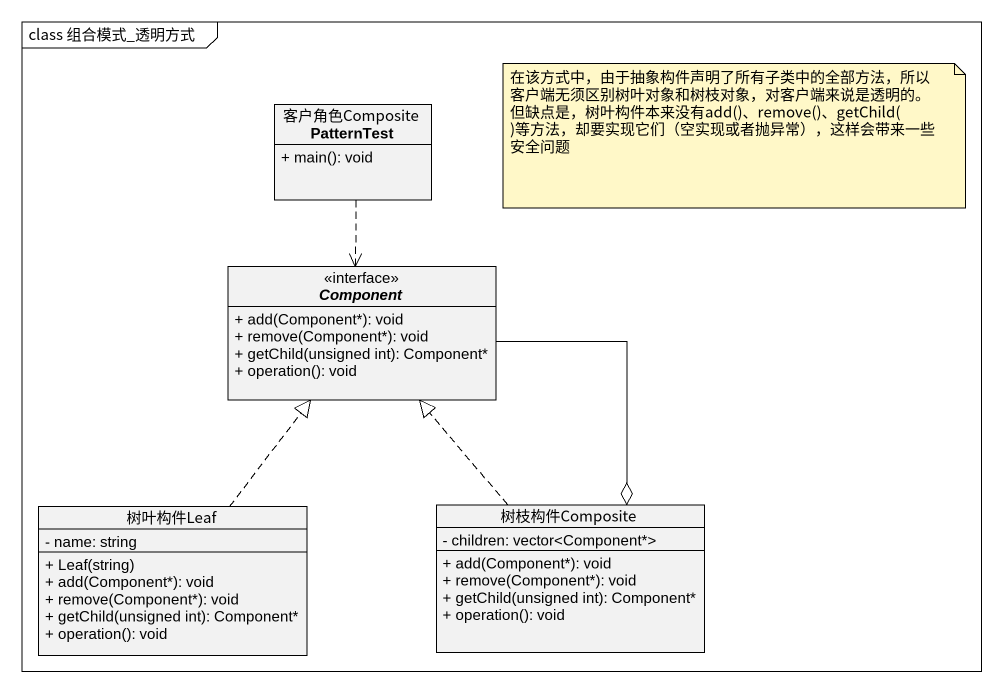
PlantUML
@startuml
mainframe class 组合模式_透明方式
hide circle
hide empty members
skinparam classAttributeIconSize 0
class 客户角色CompositePatternTest {
  + main(): void
}
interface "Component" as Component_ {
  + add(Component*): void
  + remove(Component*): void
  + getChild(unsigned int): Component*
  + operation(): void
}
class 树叶构件Leaf {
  - name: string
  + Leaf(string)
  + add(Component*): void
  + remove(Component*): void
  + getChild(unsigned int): Component*
  + operation(): void
}
class 树枝构件Composite {
  - children: vector<Component*>
  + add(Component*): void
  + remove(Component*): void
  + getChild(unsigned int): Component*
  + operation(): void
}
客户角色CompositePatternTest ..> Component_
Component_ --o 树枝构件Composite
树叶构件Leaf .up.|> Component_
树枝构件Composite .up.|> Component_
note as N1
  在该方式中，由于抽象构件声明了所有子类中的全部方法，所以客户端无须区别树叶对象和树枝对象，对客户端来说是透明的。
  但缺点是，树叶构件本来没有add()、remove()、getChild()等方法，却要实现它们（空实现或者抛异常），这样会带来一些安全问题
end note
@enduml
